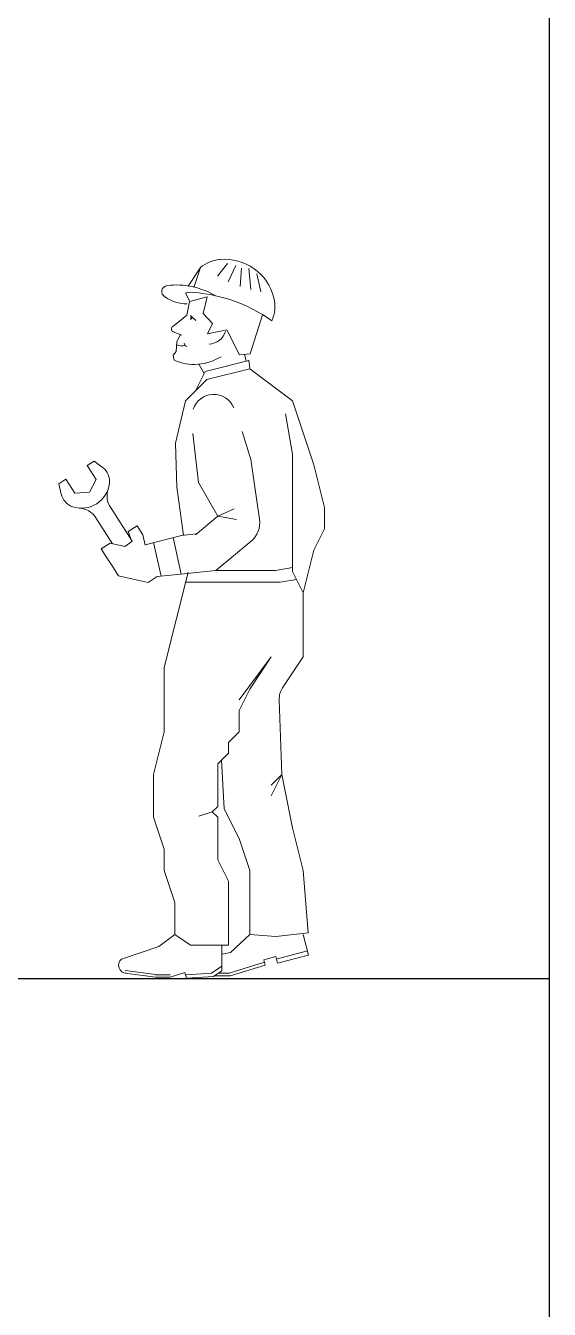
# Model space of a CAD drawing. Extents: x -24065 to -11187, y -102841 to -92978.
# Drawn here: x -12487 to -11187, y -97857 to -94668 of the extents above; entities that cross this region are included whole.
import ezdxf

# ---------------------------------------------------------------- set-up
doc = ezdxf.new("R2010")
doc.units = 0
doc.header["$LTSCALE"] = 200
doc.header["$MEASUREMENT"] = 0
doc.layers.add('DESENHO_FANTASMA BÁSICA_01', color=8, linetype='Continuous', lineweight=0)
doc.layers.add('DIM', color=1, linetype='Continuous')
doc.layers.add('M5', color=5, linetype='Continuous')

# ---------------------------------------------------------------- blocks, each defined once
blk = doc.blocks.new('MEM1')
at = {"layer": 'DESENHO_FANTASMA BÁSICA_01'}
for p, q in [((-195.1, 1760.2), (-200.2, 1707.4)), ((-176.7, 1760.4), (-173.5, 1715.5)), ((-162.4, 1767.1), (-143.3, 1727.1)), ((-142.4, 1772.6), (-116.9, 1740.9)), ((-44.1, 1715.9), (-74.8, 1762.3)), ((-74.8, 1762.3), (-58.1, 1712.9)), ((-215.1, 1746.2), (-225, 1701.6)), ((-41.2, 1643.6), (-47.5, 1676.8)), ((-49.9, 1643.3), (-63.8, 1630.7)), ((-5.4, 1615.3), (-41.2, 1643.6)), ((-7.1, 1602.9), (-28.6, 1594.1)), ((-16.6, 1578), (-24.3, 1594.7)), ((-14.9, 1553.8), (-16.6, 1578)), ((-197.1, 1510.9), (-194.9, 1532.2)), ((-195.1, 1531.1), (-86.2, 1503.9)), ((-184.3, 1546.7), (-188.5, 1529.4)), ((-188.5, 1529.4), (-184.3, 1546.7)), ((-7.4, 1544.2), (-14.9, 1553.8)), ((-9.5, 1532), (-7.4, 1544.2)), ((-303.2, 1431.4), (-197.1, 1510.9)), ((-197.1, 1510.9), (-91, 1484.4)), ((-62.6, 1456), (-86.2, 1503.9)), ((-83.8, 1499), (-70.9, 1522.6)), ((-91, 1484.4), (-64.5, 1457.9)), ((-64.5, 1457.9), (-38, 1431.4)), ((-356.2, 1272.2), (-303.2, 1431.4)), ((-38, 1431.4), (-12.9, 1326.2)), ((-303.2, 1298.8), (-285.6, 1398.6)), ((-178.1, 1355.1), (-199.8, 1285.4)), ((-55.7, 1350.2), (-69.8, 1228.6)), ((-16.2, 1216.7), (-12.9, 1326.2)), ((-303.2, 1272.2), (-303.2, 1298.8)), ((-199.8, 1285.4), (-221.5, 1137.3)), ((188.7, 1281.6), (165.5, 1264)), ((206.3, 1270.4), (188.7, 1281.6)), ((-382.8, 1166.2), (-356.2, 1272.2)), ((-303.2, 1245.7), (-303.2, 1272.2)), ((-303.2, 1219.2), (-303.2, 1245.7)), ((206.3, 1270.4), (184.3, 1236.1)), ((-303.2, 1192.7), (-303.2, 1219.2)), ((-69.8, 1228.6), (-117.9, 1144.8)), ((-16.2, 1216.7), (-32.9, 1097.1)), ((200.9, 1203.9), (184.3, 1236.1)), ((259.1, 1236.5), (237.1, 1202.2)), ((259.1, 1236.5), (276.6, 1225.3)), ((276.6, 1225.3), (270.9, 1199.7)), ((-303.2, 1166.2), (-303.2, 1192.7)), ((237.1, 1202.2), (200.9, 1203.9)), ((-382.8, 1113.1), (-382.8, 1166.2)), ((-303.2, 1113.1), (-303.2, 1166.2)), ((-117.9, 1144.8), (-158.8, 1162.8)), ((94.8, 1082.7), (148.8, 1166.9)), ((-117.9, 1144.8), (-164.3, 1136.6)), ((-117.9, 1144.8), (-62.4, 1098.6)), ((82.2, 1120.6), (67.8, 1098.2)), ((104.5, 1106.2), (82.2, 1120.6)), ((143.2, 1076.3), (184.5, 1140.7)), ((-356.2, 1060.1), (-382.8, 1113.1)), ((-303.2, 1086.6), (-303.2, 1113.1)), ((-303.2, 1033.6), (-303.2, 1086.6)), ((-64.6, 1100.5), (-27.8, 1096.5)), ((62.3, 1073.7), (-27.8, 1096.5)), ((-6.9, 1091.3), (-27.2, 1001)), ((67.8, 1098.2), (62.2, 1072.9)), ((104.5, 1106.2), (95.6, 1082.1)), ((-329.7, 954), (-356.2, 1060.1)), ((-200.5, 1082.4), (-112.8, 1009.6)), ((41.5, 1078.9), (22.9, 995.7)), ((95.6, 1082.1), (112.5, 1069.6)), ((149.1, 1077.6), (112.5, 1069.6)), ((171.5, 1063.3), (149.1, 1077.6)), ((157.1, 1041), (171.5, 1063.3)), ((-303.2, 1007), (-303.2, 1033.6)), ((142.8, 1018.6), (157.1, 1041)), ((-329.7, 954), (-303.2, 1007)), ((-303.2, 1016.9), (-261, 1009.8)), ((-113, 1009.8), (-261, 1009.8)), ((-112.8, 1009.6), (-26.1, 1000.9)), ((-44.2, 1005.5), (15, 768.4)), ((-26.1, 1000.9), (32.9, 994.6)), ((32.9, 994.6), (55.2, 980.3)), ((91.9, 988.3), (128.5, 996.3)), ((128.5, 996.3), (142.8, 1018.6)), ((-313.1, 987.3), (-272.9, 980.5)), ((-38, 980.5), (-272.9, 980.5)), ((55.2, 980.3), (91.9, 988.3)), ((-329.7, 874.4), (-329.7, 954)), ((-329.7, 794.9), (-329.7, 874.4)), ((-278.8, 718.5), (-329.7, 794.9)), ((-250.2, 794.9), (-170.6, 688.8)), ((-197.1, 715.3), (-250.2, 794.9)), ((15, 768.4), (15, 688.8)), ((-170.6, 662.3), (-197.1, 715.3)), ((-270.4, 688.9), (-276.7, 503.2)), ((15, 688.8), (15, 609.2)), ((-170.6, 609.2), (-170.6, 662.3)), ((-144.1, 582.7), (-170.6, 609.2)), ((15, 609.2), (41.5, 503.2)), ((-144.1, 556.2), (-144.1, 582.7)), ((-117.6, 529.7), (-144.1, 556.2)), ((-126.8, 539), (-133.8, 417.8)), ((-117.6, 503.2), (-117.6, 529.7)), ((-303.2, 370.6), (-276.7, 503.2)), ((-276.7, 503.2), (-250.2, 476.6)), ((-276.7, 503.2), (-250.2, 450.1)), ((-117.6, 476.6), (-117.6, 503.2)), ((41.5, 503.2), (41.5, 476.6)), ((-117.6, 450.1), (-117.6, 476.6)), ((-117.6, 423.6), (-117.6, 450.1)), ((41.5, 476.6), (41.5, 397.1)), ((-133.8, 417.8), (-170.6, 344)), ((-104.3, 410.3), (-117.6, 423.6)), ((-104.3, 410.3), (-117.6, 397.1)), ((-117.6, 370.6), (-117.6, 397.1)), ((-104.3, 410.3), (-70.8, 399.9)), ((41.5, 397.1), (15, 317.5)), ((-329.7, 264.5), (-303.2, 370.6)), ((-117.6, 344), (-117.6, 370.6)), ((-197.1, 264.5), (-170.6, 344)), ((-117.6, 291), (-117.6, 344)), ((-144.1, 238), (-117.6, 291)), ((15, 317.5), (15, 264.5)), ((-329.7, 264.5), (-342.5, 109.4)), ((-197.1, 105.8), (-197.1, 264.5)), ((15, 264.5), (-11.5, 184.9)), ((-144.1, 184.9), (-144.1, 238)), ((-144.1, 131.9), (-144.1, 184.9)), ((-11.5, 184.9), (-11.5, 105.4)), ((-144.1, 78.8), (-144.1, 131.9)), ((-329.7, 105.4), (-343, 54)), ((-342.5, 109.4), (-261.9, 101)), ((-197.1, 105.8), (-261.9, 101)), ((-149.5, 60.8), (-197.1, 105.8)), ((-50.1, 78.8), (-11.5, 105.4)), ((28.8, 75.7), (-11.5, 105.4)), ((-340.3, 64.7), (-263.2, 44.7)), ((-50.1, 78.8), (-144.1, 78.8)), ((-128.3, 15.2), (-128.3, 78.8)), ((121.3, 44.7), (28.8, 75.7)), ((-343, 54), (-266, 34.1)), ((-261.7, 50.7), (-266, 34.1)), ((-232.2, 43.1), (-261.7, 50.7)), ((-232.2, 43.1), (-235.8, 29.4)), ((-233.5, 36.9), (-146, 10)), ((-128.3, 57.1), (-149.5, 60.8)), ((-148.3, 2.6), (-235.8, 29.4)), ((-108.9, 2.6), (-148.3, 2.6)), ((-120.4, 10), (-146, 10)), ((-102.2, 9.9), (-128.3, 27)), ((-107.5, 1.7), (-128.3, 15.2)), ((-107.5, 1.7), (-40.2, -2.8)), ((-102.2, 9.9), (-39.6, 5.7)), ((-40.2, -2.8), (-35.7, 11.3)), ((-35.7, 11.3), (0, 0)), ((0, 5.8), (37.1, 5.8)), ((37.1, 0), (0, 0)), ((36.2, 6.4), (111.6, 16.2)), ((37.1, 0), (112.4, 9.8))]:
    blk.add_line(p, q, dxfattribs=at)
for points in [[(-198.2, 1547.8), (-172, 1545.8), (-140.6, 1607.1), (-92.3, 1597.6), (-104.6, 1622.9), (-81.5, 1647.9), (-91.3, 1689.6), (-48.5, 1677.9), (-37.7, 1698.6), (-43, 1701.2)], [(-229.2, 1645.1), (-198.2, 1547.8)]]:
    blk.add_lwpolyline(points, dxfattribs=at)
blk.add_lwpolyline([(-9.5, 1532, -0.247047), (-125.9, 1540.8, -0.247047)], format="xyb", dxfattribs=at)
for centre, radius, start, end in [((-134.9, 1656.9), 125.8, 84.4386, 166.2254), ((-131.1, 1693.6), 88.9, 50.6994, 84.4386), ((-27.6, 1312.7), 388.8, 92.2737, 125.3132), ((-15.4, 1532.3), 186.6, 83.0212, 120.8718), ((6.1, 1702.5), 15, 299.0134, 85.3814), ((-170.8, 1665.4), 88.9, 166.2254, 203.5184), ((-41.5, 1768), 95.9, 269.5555, 304.9215), ((-93.3, 1617.8), 46.1, 197.7746, 265.8524), ((-9.9, 1609.6), 7.27, 292.3083, 51.6385), ((-44.2, 1575), 9.6, 295.5024, 357.0829), ((-27.4, 1595.3), 27.6, 251.9074, 294.3277), ((-107.7, 1393.7), 53.6, 17.8531, 158.2881), ((194.3, 1231.2), 43.5, 127.3251, 187.0802), ((104.8, 1195.1), 52.2, 327.3251, 18.7587), ((220.4, 1234.4), 69.9, 187.0802, 287.57), ((228.4, 1209.3), 43.5, 287.57, 347.3254), ((228.5, 1112.6), 52.2, 93.7828, 147.3251), ((-162.2, 1128.6), 60, 171.6621, 230.2826), ((-320.5, 690.6), 50.2, 358.0609, 33.6901), ((108.2, 29.4), 20.1, 272.6733, 49.3037)]:
    blk.add_arc(centre, radius, start, end, dxfattribs=at)
blk.add_solid([(-50.5, 1641.4), (-49.3, 1630.8), (-55.9, 1636.7)], dxfattribs=at)

msp = doc.modelspace()

# ---------------------------------------------------------------- linework, layer by layer
at = {"layer": 'DIM'}
msp.add_lwpolyline([(-24064.9, -92978.4), (-11187.2, -92978.4), (-11187.2, -102841.5), (-24064.9, -102841.5)], close=True, dxfattribs=at)
at = {"layer": 'M5'}
msp.add_line((-23934.6, -97035), (-11187.2, -97035), dxfattribs=at)

# ---------------------------------------------------------------- block references
at = {"layer": 'DESENHO_FANTASMA BÁSICA_01', "xscale": -1}
msp.add_blockref('MEM1', (-12128, -97031.4), dxfattribs=at)

doc.saveas('drawing.dxf')
